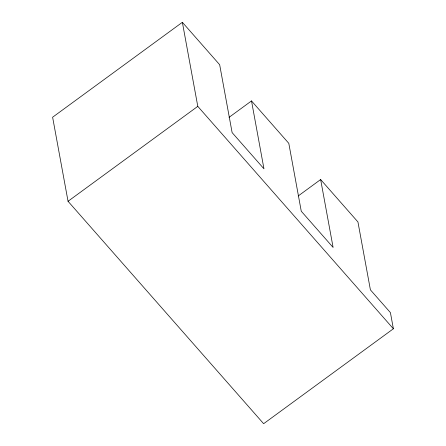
<?xml version="1.0" encoding="UTF-8"?>
<svg xmlns="http://www.w3.org/2000/svg" width="446" height="446" viewBox="0 0 446 446"><rect width="100%" height="100%" fill="white"/><g stroke="black" fill="none" stroke-linecap="round" stroke-linejoin="round"><path stroke-width="0.67" d="M229.038 117.359L251.505 100.924L263.965 168.817L232.121 132.607L219.661 64.715L182.364 22.3L52.617 117.226L68.043 201.28L263.636 423.7L393.383 328.774L390.417 312.613L370.403 289.85L357.943 221.957L320.641 179.543L298.173 195.984M68.043 201.28L197.79 106.36L182.364 22.3M251.505 100.924L288.802 143.339L301.262 211.231L333.106 247.435L320.641 179.543M197.79 106.36L393.383 328.774"/></g></svg>
